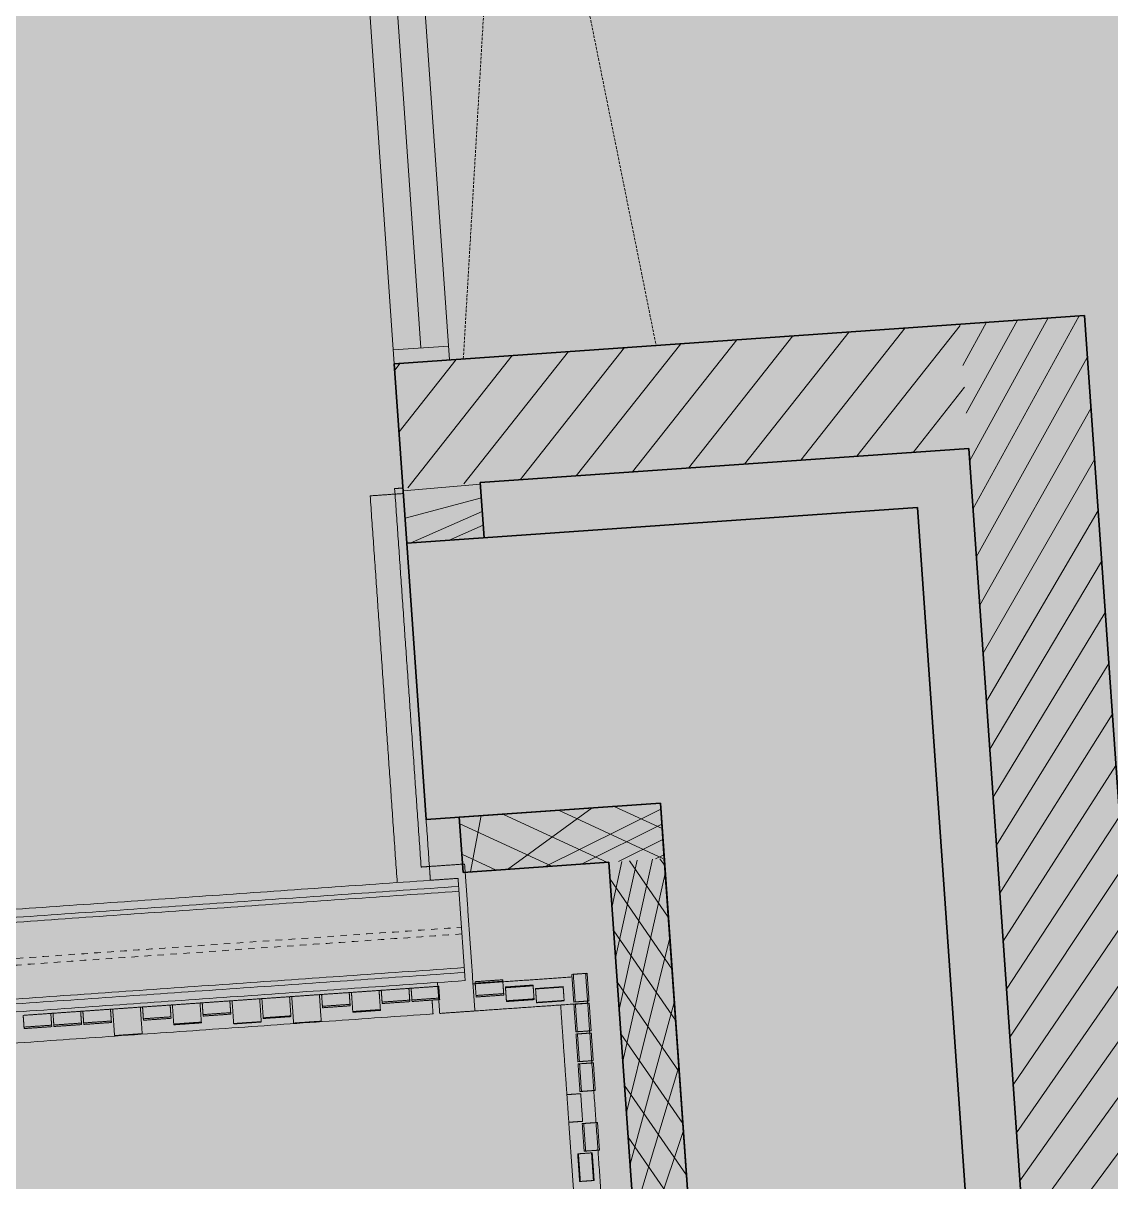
# Model space of a CAD drawing. Header units: millimetres. Extents: x 833941507 to 1669051331, y 817666127 to 1636299673.
# Drawn here: x 834532777 to 834534741, y 817994812 to 817996904 of the extents above; entities that cross this region are included whole.
import ezdxf

# ---------------------------------------------------------------- set-up
doc = ezdxf.new("R2010")
doc.units = ezdxf.units.MM
doc.header["$LTSCALE"] = 3
doc.linetypes.add('B0606', pattern=[0.7813, 0.39065, -0.39065])
doc.linetypes.add('B0701', pattern=[2.34375, 1.5625, -0.78125])
for name, color, linetype, lineweight in [('Hatch (LTC&CB)', 252, 'Continuous', 35), ('UAJ-22INWA', 6, 'Continuous', 35), ('UAJ-22INWA-a', 1, 'Continuous', 13), ('UAJ-22INWA-d', 7, 'Continuous', 5), ('UAJ-22INWA-h', 251, 'Continuous', 9), ('UAJ-23FLOR-h', 251, 'Continuous', 9), ('UAJ-23FLOR-y', 8, 'B0701', 9), ('UAJ-25CEIL-y', 8, 'B0701', 9)]:
    doc.layers.add(name, color=color, linetype=linetype, lineweight=lineweight)

# ---------------------------------------------------------------- blocks, each defined once
blk = doc.blocks.new('*U382')
at = {"layer": 'UAJ-22INWA-d'}
for p, q in [((2691.756495244214, 99.99999797485508), (0, 100.0000004768372)), ((-1.192092895507812e-07, 100.0000004768372), (0, 0)), ((24.99999988079071, 100.0000004768372), (25, 0)), ((2666.756495244214, 99.99999797485508), (2666.756495125005, -2.02514491931538e-06)), ((2691.756495244214, 99.99999797485508), (2691.756495125005, -2.02514491931538e-06)), ((2666.756495125005, 49.99999797485508), (24.99999988079071, 50)), ((2691.756495125005, -2.02514491931538e-06), (0, 0))]:
    blk.add_line(p, q, dxfattribs=at)
blk = doc.blocks.new('*U564')
at = {"layer": 'UAJ-22INWA-h'}
h = blk.add_hatch(dxfattribs=at)
h.set_pattern_fill('ANSI31', color=256, scale=20)
h.set_pattern_definition([(45, (-60.00000169443524, -786.0468961356465), (-44.90128060534576, 44.90128060534577), [])])
h.paths.add_polyline_path([(-6.639700700361573e-08, 56.97648191072732), (3.985192336131149e-07, 156.9766229756714), (139.9999984911706, 156.97662270149), (139.9999985030915, 56.97648199417382)])
at = {"layer": 'UAJ-22INWA'}
for p, q in [((8.261460492775571e-08, 56.97648214914589), (2.495076216817437e-07, 156.9766227372528)), ((139.9999985656764, 156.9766227014782), (139.9999985083069, -168.0235778510674))]:
    blk.add_line(p, q, dxfattribs=at)
blk = doc.blocks.new('*U566')
at = {"layer": 'UAJ-22INWA-h'}
h = blk.add_hatch(dxfattribs=at)
h.set_pattern_fill('ANSI31', color=256, scale=20)
h.set_pattern_definition([(45, (24.99999802401567, 1575.757237142856), (-44.90128060534576, 44.90128060534577), [])])
h.paths.add_polyline_path([(-1.521074466381833e-07, 775.9675780849296), (2.026805816512933e-07, 1799.789660029308), (224.9999982953319, 1799.789659805791), (224.9999984173811, 775.9675782190401)])
at = {"layer": 'UAJ-22INWA'}
for p, q in [((224.9999983497217, 2024.783825423183), (224.9999984024799, 775.9675781893902)), ((-1.144048727606924e-08, 915.9676169561072), (5.36689697199222e-08, 1799.789659790889))]:
    blk.add_line(p, q, dxfattribs=at)
blk = doc.blocks.new('*U604')
at = {"layer": 'UAJ-22INWA-h'}
h = blk.add_hatch(dxfattribs=at)
h.set_pattern_fill('ANSI31', color=256, scale=20)
h.set_pattern_definition([(45, (24.99999402406988, 35129.7337047835), (-44.90128060534576, 44.90128060534577), [])])
h.paths.add_polyline_path([(-2.035735974459385e-06, 16576.98848085057), (-1.913636680228592e-06, 19552.74522490432), (224.9999961790147, 19552.7452246808), (224.9999965337526, 16576.98848098468)])
at = {"layer": 'UAJ-22INWA'}
for p, q in [((224.9999962535205, 19552.74522495194), (224.9999965188514, 16576.98842728181)), ((-1.886724362535278e-06, 16576.98848121086), (-2.049237247202445e-06, 19327.74522657427))]:
    blk.add_line(p, q, dxfattribs=at)
blk = doc.blocks.new('*U317')
at = {"layer": 'UAJ-22INWA-h'}
h = blk.add_hatch(dxfattribs=at)
h.set_pattern_fill('AFWERK', color=256, scale=50)
h.set_pattern_definition([(45, (-100.0000013181063, -3942.922647608849), (-50.00000133031198, 50.00000133031198), []), (135, (-100.0000013181063, -3942.922647608849), (-50.00000133031198, -50.00000133031198), [])])
h.paths.add_polyline_path([(1.374935720832582e-07, -1653.3815701607), (5.709575816581491e-07, -1289.54107640226), (99.99999866360893, -1289.541076700282), (99.99999870698208, -1653.381570101096)])
at = {"layer": 'UAJ-22INWA'}
for p, q in [((2.865051863539053e-07, -1653.38160916882), (4.219459696245427e-07, -1289.541074925452)), ((99.9999987381147, -1289.541074678551), (99.99999868314022, -1553.38157049023))]:
    blk.add_line(p, q, dxfattribs=at)
for points in [[(4.028026978630805e-06, -1289.541076597925), (100.0000025975155, -1289.541076633685)], [(1.374935720832582e-07, -1653.3815701607), (99.99999870698208, -1653.381570196464)]]:
    blk.add_lwpolyline(points, dxfattribs=at)
blk = doc.blocks.new('*U319')
at = {"layer": 'UAJ-22INWA-h'}
h = blk.add_hatch(dxfattribs=at)
h.set_pattern_fill('AFWERK', color=256, scale=50)
h.set_pattern_definition([(45, (-100.000006263656, 37543.36028455864), (-50.00000133031198, 50.00000133031198), []), (135, (-100.000006263656, 37543.36028455864), (-50.00000133031198, -50.00000133031198), [])])
h.paths.add_polyline_path([(-2.306582729261208e-06, 18849.01925203404), (-1.93051576502512e-06, 19694.34103357048), (99.99999616213559, 19694.34103327246), (99.99999626290578, 18849.01925209365)])
at = {"layer": 'UAJ-22INWA'}
for p, q in [((-2.157571114990561e-06, 18849.01921302592), (-2.079527377058727e-06, 19694.34103504729)), ((99.99999623664135, 19694.34103529419), (99.9999962476758, 18852.69705246077))]:
    blk.add_line(p, q, dxfattribs=at)
blk.add_lwpolyline([(-2.306582729261208e-06, 18849.01925203404), (99.99999626290578, 18849.01925199828)], dxfattribs=at)
blk = doc.blocks.new('Finish Walls')
at = {"layer": 'UAJ-22INWA-a'}
for points, degree in [([(834533495.503277, 817995380.3054236), (834533471.6199405, 817995721.9713908), (834533447.7366042, 817996063.6373581)], 2), ([(834533463.392957, 817996054.7073338), (834533433.4659956, 817996052.6152097), (834533403.5390342, 817996050.5230856)], 2), ([(834533403.5390342, 817996050.5230856), (834533427.9471462, 817995701.3752401), (834533452.3552582, 817995352.2273945)], 2), ([(834533495.503277, 817995380.3054236), (834533502.9850173, 817995380.8284547), (834533510.4667575, 817995381.3514857)], 2), ([(834533574.0395052, 817995385.7950706), (834533542.2522901, 817995383.5729005), (834533510.4650751, 817995381.3507304)], 2), ([(834533512.2087814, 817995356.4173588), (834533511.3372517, 817995368.8842266), (834533510.4657221, 817995381.3510945)], 2), ([(834533592.5896691, 817995120.4427269), (834533583.3145871, 817995253.1188987), (834533574.0395052, 817995385.7950706)], 2), ([(834533512.2085118, 817995356.411596), (834531941.0458119, 817995246.575274), (834530369.883112, 817995136.738952)], 2), ([(834533563.1108586, 817995345.3291528), (834531967.0062523, 817995233.7492003), (834530370.901646, 817995122.1692479)], 2), ([(834533562.0923246, 817995359.898857), (834533537.1532857, 817995358.155427), (834533512.214247, 817995356.4119968)], 2), ([(834533574.9937559, 817995175.349271), (834533568.5430403, 817995267.6240641), (834533562.0923246, 817995359.898857)], 2), ([(834533563.721979, 817995336.5873303), (834531967.6173728, 817995225.0073779), (834530371.5127665, 817995113.4274254)], 2), ([(834530381.1548889, 817994975.5008928), (834531977.2594951, 817995087.0808452), (834533573.3641014, 817995198.6607977)], 2), ([(834533573.9752219, 817995189.9189752), (834531977.8706156, 817995078.3390228), (834530381.7660093, 817994966.7590703)], 2), ([(834533589.172533, 817995169.3234304), (834533678.5025723, 817995175.5682852), (834533767.8326117, 817995181.81314)], 2), ([(834533767.5043235, 817995186.486342), (834533768.8874577, 817995186.5830336), (834533769.9163058, 817995186.654958), (834533770.1948694, 817995186.6744317)], 3), ([(834533770.991197, 817995136.608073), (834533769.2477602, 817995161.5472075), (834533767.5043235, 817995186.486342)], 2), ([(834533795.1340039, 817995188.4178685), (834533782.6644367, 817995187.5461501), (834533770.1948694, 817995186.6744317)], 2), ([(834533773.6817429, 817995136.7961627), (834533771.9383062, 817995161.7352972), (834533770.1948694, 817995186.6744317)], 2), ([(834533792.7701583, 817995183.5564659), (834533792.6068082, 817995185.8931222), (834533792.443458, 817995188.2297786)], 2), ([(834533792.7701583, 817995183.5564659), (834533794.4787264, 817995159.116114), (834533796.1872944, 817995134.6757623)], 2), ([(834533798.6208774, 817995138.5395995), (834533796.8774407, 817995163.478734), (834533795.1340039, 817995188.4178685)], 2), ([(834530382.7845434, 817994952.1893661), (834531978.8891497, 817995063.7693186), (834533574.9937559, 817995175.349271)], 2), ([(834533419.5864286, 817995157.4680612), (834533394.6472942, 817995155.7246244), (834533369.7081597, 817995153.9811876)], 2), ([(834533423.5759003, 817995157.7469559), (834533421.5811645, 817995157.6075085), (834533419.5864286, 817995157.4680612)], 2), ([(834533419.5864286, 817995157.4680612), (834533420.7946864, 817995140.1844386), (834533422.0029441, 817995122.9008161)], 2), ([(834533473.454959, 817995161.2338846), (834533448.5158247, 817995159.4904478), (834533423.5766902, 817995157.7470111)], 2), ([(834533425.0623149, 817995136.4957701), (834533424.3195025, 817995147.1213906), (834533423.5766902, 817995157.7470111)], 2), ([(834533477.4456245, 817995161.5128627), (834533475.4502918, 817995161.3733736), (834533473.454959, 817995161.2338846)], 2), ([(834533473.454959, 817995161.2338846), (834533474.1977714, 817995150.6082641), (834533474.9405838, 817995139.9826436)], 2), ([(834533527.3234895, 817995164.9997079), (834533502.3843551, 817995163.2562712), (834533477.4452206, 817995161.5128344)], 2), ([(834533478.9308454, 817995140.2615936), (834533478.188033, 817995150.887214), (834533477.4452206, 817995161.5128344)], 2), ([(834533525.1099433, 817995171.86201), (834533527.0625911, 817995143.9301982), (834533529.0152389, 817995115.9983866)], 2), ([(834533527.3234895, 817995164.9997079), (834533528.066302, 817995154.3740875), (834533528.8091142, 817995143.7484671)], 2), ([(834533642.7832361, 817995176.7773652), (834533617.8441018, 817995175.0339284), (834533592.9049673, 817995173.2904917)], 2), ([(834533592.9049673, 817995173.2904917), (834533593.7766856, 817995160.8209244), (834533594.648404, 817995148.3513572)], 2), ([(834533642.971326, 817995174.0868192), (834533618.0321915, 817995172.3433825), (834533593.093057, 817995170.5999457)], 2), ([(834533644.526673, 817995151.8382307), (834533643.6549546, 817995164.3077979), (834533642.7832361, 817995176.7773652)], 2), ([(834533697.5826575, 817995167.2271844), (834533672.643523, 817995165.4837476), (834533647.7043885, 817995163.7403108)], 2), ([(834533647.7043885, 817995163.7403108), (834533648.5761069, 817995151.2707436), (834533649.4478253, 817995138.8011764)], 2), ([(834533697.6767061, 817995165.881858), (834533672.7375716, 817995164.1384213), (834533647.7984371, 817995162.3949845)], 2), ([(834533699.3260943, 817995142.2880499), (834533698.4543759, 817995154.7576171), (834533697.5826575, 817995167.2271844)], 2), ([(834533751.9166366, 817995164.334959), (834533726.9775021, 817995162.5915222), (834533702.0383676, 817995160.8480855)], 2), ([(834533702.0383676, 817995160.8480855), (834533702.910086, 817995148.3785182), (834533703.7818044, 817995135.908951)], 2), ([(834533751.9636614, 817995163.6622891), (834533727.024527, 817995161.9188524), (834533702.0853925, 817995160.1754156)], 2), ([(834533753.6600734, 817995139.3958246), (834533752.788355, 817995151.8653917), (834533751.9166366, 817995164.334959)], 2), ([(834533150.2437763, 817995138.6389441), (834533125.3046418, 817995136.8955075), (834533100.3655074, 817995135.1520706)], 2), ([(834533154.2343607, 817995138.9179167), (834533152.2390685, 817995138.7784303), (834533150.2437763, 817995138.6389441)], 2), ([(834533150.2437763, 817995138.6389441), (834533150.9865887, 817995128.0133237), (834533151.729401, 817995117.3877033)], 2), ([(834533204.1123068, 817995142.4047675), (834533179.1731724, 817995140.6613308), (834533154.2340379, 817995138.917894)], 2), ([(834533157.1160021, 817995097.6926001), (834533155.67502, 817995118.3052471), (834533154.2340379, 817995138.917894)], 2), ([(834533208.1011401, 817995142.6836176), (834533206.1067234, 817995142.5441926), (834533204.1123068, 817995142.4047675)], 2), ([(834533204.1123068, 817995142.4047675), (834533205.5532889, 817995121.7921206), (834533206.994271, 817995101.1794736)], 2), ([(834533257.9808372, 817995146.170591), (834533233.0417027, 817995144.4271542), (834533208.1025683, 817995142.6837175)], 2), ([(834533210.5190839, 817995108.1164724), (834533209.3108261, 817995125.4000949), (834533208.1025683, 817995142.6837175)], 2), ([(834533261.9710767, 817995146.4495393), (834533259.975957, 817995146.3100652), (834533257.9808372, 817995146.170591)], 2), ([(834533257.9808372, 817995146.170591), (834533259.189095, 817995128.8869684), (834533260.3973528, 817995111.6033459)], 2), ([(834533311.8493677, 817995149.9364144), (834533286.9102333, 817995148.1929775), (834533261.9710988, 817995146.4495409)], 2), ([(834533265.3185126, 817995098.5661849), (834533263.6448057, 817995122.5078628), (834533261.9710988, 817995146.4495409)], 2), ([(834533315.842129, 817995150.215539), (834533313.8457484, 817995150.0759767), (834533311.8493677, 817995149.9364144)], 2), ([(834533311.8493677, 817995149.9364144), (834533313.5230746, 817995125.9947363), (834533315.1967815, 817995102.0530584)], 2), ([(834533365.7178981, 817995153.7022377), (834533340.7787637, 817995151.958801), (834533315.8396292, 817995150.2153642)], 2), ([(834533317.325254, 817995128.9641234), (834533316.5824416, 817995139.5897437), (834533315.8396292, 817995150.2153642)], 2), ([(834533369.7089084, 817995153.98124), (834533367.7134033, 817995153.8417388), (834533365.7178981, 817995153.7022377)], 2), ([(834533365.7178981, 817995153.7022377), (834533366.4607105, 817995143.0766174), (834533367.2035229, 817995132.4509969)], 2), ([(834533372.1246752, 817995119.4139426), (834533370.9164175, 817995136.6975651), (834533369.7081597, 817995153.9811876)], 2), ([(834533474.9405838, 817995139.9826436), (834533450.0014493, 817995138.2392069), (834533425.0623149, 817995136.4957701)], 2), ([(834533425.2504047, 817995133.8052242), (834533425.153713, 817995135.1883584), (834533425.0817887, 817995136.2172065), (834533425.0623149, 817995136.4957701)], 3), ([(834533475.1286736, 817995137.2920977), (834533450.1895391, 817995135.5486609), (834533425.2504047, 817995133.8052242)], 2), ([(834533474.9405838, 817995139.9826436), (834533474.9600575, 817995139.70408), (834533475.031982, 817995138.6752319), (834533475.1286736, 817995137.2920977)], 3), ([(834533528.8091142, 817995143.7484671), (834533503.8699797, 817995142.0050303), (834533478.9308454, 817995140.2615936)], 2), ([(834533479.1189351, 817995137.5710475), (834533479.0222434, 817995138.9541818), (834533478.950319, 817995139.9830298), (834533478.9308454, 817995140.2615936)], 3), ([(834533528.9972041, 817995141.057921), (834533504.0580696, 817995139.3144844), (834533479.1189351, 817995137.5710475)], 2), ([(834533515.3010328, 817995140.1004536), (834533516.1727436, 817995127.6309953), (834533517.0444543, 817995115.1615369)], 2), ([(834533528.8091142, 817995143.7484671), (834533528.828588, 817995143.4699033), (834533528.9005123, 817995142.4410553), (834533528.9972041, 817995141.057921)], 3), ([(834533644.526673, 817995151.8382307), (834533619.5875385, 817995150.0947939), (834533594.648404, 817995148.3513572)], 2), ([(834533594.8364938, 817995145.6608112), (834533594.7398021, 817995147.0439454), (834533594.6678778, 817995148.0727935), (834533594.648404, 817995148.3513572)], 3), ([(834533644.7147628, 817995149.1476847), (834533619.7756283, 817995147.404248), (834533594.8364938, 817995145.6608112)], 2), ([(834533644.526673, 817995151.8382307), (834533644.5461468, 817995151.559667), (834533644.6180711, 817995150.5308189), (834533644.7147628, 817995149.1476847)], 3), ([(834533699.3260943, 817995142.2880499), (834533674.3869598, 817995140.5446131), (834533649.4478253, 817995138.8011764)], 2), ([(834533649.5418739, 817995137.45585), (834533649.4935257, 817995138.1474499), (834533649.4575621, 817995138.6618948), (834533649.4478253, 817995138.8011764)], 3), ([(834533699.4201429, 817995140.9427235), (834533674.4810084, 817995139.1992868), (834533649.5418739, 817995137.45585)], 2), ([(834533699.3260943, 817995142.2880499), (834533699.335831, 817995142.1487683), (834533699.3717947, 817995141.6343234), (834533699.4201429, 817995140.9427235)], 3), ([(834533753.6600734, 817995139.3958246), (834533728.7209389, 817995137.6523877), (834533703.7818044, 817995135.908951)], 2), ([(834533753.7070981, 817995138.7231547), (834533728.7679636, 817995136.979718), (834533703.8288292, 817995135.2362812)], 2), ([(834533753.6600734, 817995139.3958246), (834533753.6649418, 817995139.3261838), (834533753.6829238, 817995139.0689586), (834533753.7070981, 817995138.7231547)], 3), ([(834533773.6817429, 817995136.7961627), (834533773.4031793, 817995136.776689), (834533772.3743312, 817995136.7047647), (834533770.991197, 817995136.608073)], 3), ([(834533773.6817429, 817995136.7961627), (834533786.1513102, 817995137.6678811), (834533798.6208774, 817995138.5395995)], 2), ([(834532827.0325936, 817995116.0440038), (834532802.0934591, 817995114.300567), (834532777.1543247, 817995112.5571302)], 2), ([(834532831.0199398, 817995116.3227499), (834532829.0262667, 817995116.1833768), (834532827.0325936, 817995116.0440038)], 2), ([(834532827.0325936, 817995116.0440038), (834532827.7754059, 817995105.4183834), (834532828.5182183, 817995094.7927629)], 2), ([(834532880.901124, 817995119.8098272), (834532855.9619895, 817995118.0663904), (834532831.022855, 817995116.3229537)], 2), ([(834532832.5084798, 817995095.0717127), (834532831.7656674, 817995105.6973332), (834532831.022855, 817995116.3229537)], 2), ([(834532884.8910658, 817995120.0887548), (834532882.8960949, 817995119.949291), (834532880.901124, 817995119.8098272)], 2), ([(834532880.901124, 817995119.8098272), (834532881.6439364, 817995109.1842067), (834532882.3867487, 817995098.5585862)], 2), ([(834532934.7696545, 817995123.5756506), (834532909.83052, 817995121.8322139), (834532884.8913856, 817995120.0887771)], 2), ([(834532886.3770102, 817995098.8375362), (834532885.6341978, 817995109.4631566), (834532884.8913856, 817995120.0887771)], 2), ([(834532938.7581978, 817995123.8544804), (834532936.7639261, 817995123.7150655), (834532934.7696545, 817995123.5756506)], 2), ([(834532934.7696545, 817995123.5756506), (834532935.5124668, 817995112.9500301), (834532936.2552792, 817995102.3244097)], 2), ([(834532988.6381849, 817995127.3414739), (834532963.6990504, 817995125.5980372), (834532938.759916, 817995123.8546004)], 2), ([(834532942.1073298, 817995075.9712445), (834532940.4336228, 817995099.9129225), (834532938.759916, 817995123.8546004)], 2), ([(834532992.6260666, 817995127.6202575), (834532990.6321257, 817995127.4808657), (834532988.6381849, 817995127.3414739)], 2), ([(834532988.6381849, 817995127.3414739), (834532990.3118918, 817995103.399796), (834532991.9855987, 817995079.458118)], 2), ([(834532994.1140711, 817995106.369183), (834532993.3712589, 817995116.9948034), (834532992.6284465, 817995127.6204239)], 2), ([(834533042.5067154, 817995131.1072974), (834533017.56919, 817995129.3639731), (834532992.6316645, 817995127.6206489)], 2), ([(834533046.4917302, 817995131.3858805), (834533044.4992229, 817995131.246589), (834533042.5067154, 817995131.1072974)], 2), ([(834533042.5067154, 817995131.1072974), (834533043.2495278, 817995120.4816769), (834533043.9923401, 817995109.8560565)], 2), ([(834533096.3752458, 817995134.8731208), (834533071.4361113, 817995133.129684), (834533046.496977, 817995131.3862473)], 2), ([(834533048.9134924, 817995096.8190022), (834533047.7052346, 817995114.1026247), (834533046.496977, 817995131.3862473)], 2), ([(834533100.3644241, 817995135.151995), (834533098.369835, 817995135.0125579), (834533096.3752458, 817995134.8731208)], 2), ([(834533096.3752458, 817995134.8731208), (834533097.5835036, 817995117.5894982), (834533098.7917614, 817995100.3058757)], 2), ([(834533101.851132, 817995113.9008298), (834533101.1083198, 817995124.5264502), (834533100.3655074, 817995135.1520706)], 2), ([(834533151.729401, 817995117.3877033), (834533126.7902665, 817995115.6442665), (834533101.851132, 817995113.9008298)], 2), ([(834533151.729401, 817995117.3877033), (834533151.7488748, 817995117.1091396), (834533151.8207991, 817995116.0802915), (834533151.9174908, 817995114.6971573)], 3), ([(834533367.2035229, 817995132.4509969), (834533342.2643884, 817995130.7075601), (834533317.325254, 817995128.9641234)], 2), ([(834533317.5133437, 817995126.2735773), (834533317.4166521, 817995127.6567116), (834533317.3447276, 817995128.6855596), (834533317.325254, 817995128.9641234)], 3), ([(834533367.3916126, 817995129.7604508), (834533342.4524782, 817995128.0170141), (834533317.5133437, 817995126.2735773)], 2), ([(834533367.2035229, 817995132.4509969), (834533367.2229966, 817995132.1724331), (834533367.294921, 817995131.1435851), (834533367.3916126, 817995129.7604508)], 3), ([(834533422.0029441, 817995122.9008161), (834533397.0638096, 817995121.1573793), (834533372.1246752, 817995119.4139426)], 2), ([(834533372.2187239, 817995118.0686162), (834533372.1703757, 817995118.760216), (834533372.134412, 817995119.2746611), (834533372.1246752, 817995119.4139426)], 3), ([(834533422.0969927, 817995121.5554898), (834533397.1578584, 817995119.812053), (834533372.2187239, 817995118.0686162)], 2), ([(834533422.0029441, 817995122.9008161), (834533422.012681, 817995122.7615346), (834533422.0486447, 817995122.2470895), (834533422.0969927, 817995121.5554898)], 3), ([(834533529.0152389, 817995115.9983866), (834533560.802454, 817995118.2205567), (834533592.5896691, 817995120.4427269)], 2), ([(834533703.8288292, 817995135.2362812), (834533703.8046548, 817995135.5820851), (834533703.7866728, 817995135.8393103), (834533703.7818044, 817995135.908951)], 3), ([(834533771.2701468, 817995132.6178114), (834533772.6532811, 817995132.7145032), (834533773.6821291, 817995132.7864275), (834533773.9606929, 817995132.8059013)], 3), ([(834533774.7570204, 817995082.7395425), (834533773.0135837, 817995107.678677), (834533771.2701468, 817995132.6178114)], 2), ([(834533798.8998272, 817995134.549338), (834533786.4302601, 817995133.6776197), (834533773.9606929, 817995132.8059013)], 2), ([(834533777.4475664, 817995082.9276323), (834533775.7041296, 817995107.8667668), (834533773.9606929, 817995132.8059013)], 2), ([(834533796.1872944, 817995134.6757623), (834533816.9115249, 817994838.2243022), (834533837.6357554, 817994541.772842)], 2), ([(834533802.3867009, 817995084.671069), (834533800.643264, 817995109.6102035), (834533798.8998272, 817995134.549338)], 2), ([(834532778.6399493, 817995091.3058894), (834532777.8971369, 817995101.9315099), (834532777.1543247, 817995112.5571302)], 2), ([(834532828.5182183, 817995094.7927629), (834532803.5790838, 817995093.0493262), (834532778.6399493, 817995091.3058894)], 2), ([(834532828.5182183, 817995094.7927629), (834532828.537692, 817995094.5141993), (834532828.6096164, 817995093.4853511), (834532828.706308, 817995092.102217)], 3), ([(834532882.3867487, 817995098.5585862), (834532857.4476142, 817995096.8151495), (834532832.5084798, 817995095.0717127)], 2), ([(834532832.6965696, 817995092.3811668), (834532832.5998778, 817995093.7643011), (834532832.5279535, 817995094.7931491), (834532832.5084798, 817995095.0717127)], 3), ([(834532882.5748385, 817995095.8680403), (834532857.635704, 817995094.1246035), (834532832.6965696, 817995092.3811668)], 2), ([(834532882.3867487, 817995098.5585862), (834532882.4062225, 817995098.2800226), (834532882.4781468, 817995097.2511746), (834532882.5748385, 817995095.8680403)], 3), ([(834532936.2552792, 817995102.3244097), (834532911.3161447, 817995100.5809729), (834532886.3770102, 817995098.8375362)], 2), ([(834532886.5651001, 817995096.1469902), (834532886.4684083, 817995097.5301244), (834532886.396484, 817995098.5589725), (834532886.3770102, 817995098.8375362)], 3), ([(834532936.443369, 817995099.6338637), (834532911.5042346, 817995097.890427), (834532886.5651001, 817995096.1469902)], 2), ([(834532936.2552792, 817995102.3244097), (834532936.274753, 817995102.045846), (834532936.3466773, 817995101.0169979), (834532936.443369, 817995099.6338637)], 3), ([(834533043.9923401, 817995109.8560565), (834533019.0532056, 817995108.1126198), (834532994.1140711, 817995106.369183)], 2), ([(834532994.302161, 817995103.678637), (834532994.2054693, 817995105.0617712), (834532994.1335449, 817995106.0906193), (834532994.1140711, 817995106.369183)], 3), ([(834533044.1804299, 817995107.1655105), (834533019.2412955, 817995105.4220737), (834532994.302161, 817995103.678637)], 2), ([(834533043.9923401, 817995109.8560565), (834533044.0118139, 817995109.5774928), (834533044.0837382, 817995108.5486448), (834533044.1804299, 817995107.1655105)], 3), ([(834533098.7917614, 817995100.3058757), (834533073.8526269, 817995098.562439), (834533048.9134924, 817995096.8190022)], 2), ([(834533049.0075411, 817995095.4736758), (834533048.959193, 817995096.1652757), (834533048.9232293, 817995096.6797206), (834533048.9134924, 817995096.8190022)], 3), ([(834533098.88581, 817995098.9605494), (834533073.9466755, 817995097.2171125), (834533049.0075411, 817995095.4736758)], 2), ([(834533098.7917614, 817995100.3058757), (834533098.8014983, 817995100.1665941), (834533098.8374618, 817995099.6521492), (834533098.88581, 817995098.9605494)], 3), ([(834533102.0392219, 817995111.2102838), (834533101.9425302, 817995112.593418), (834533101.8706058, 817995113.622266), (834533101.851132, 817995113.9008298)], 3), ([(834533151.9174908, 817995114.6971573), (834533126.9783564, 817995112.9537206), (834533102.0392219, 817995111.2102838)], 2), ([(834533206.994271, 817995101.1794736), (834533182.0551366, 817995099.436037), (834533157.1160021, 817995097.6926001)], 2), ([(834533157.1630268, 817995097.0199304), (834533157.1388525, 817995097.3657343), (834533157.1208705, 817995097.6229595), (834533157.1160021, 817995097.6926001)], 3), ([(834533207.0412958, 817995100.5068039), (834533182.1021613, 817995098.763367), (834533157.1630268, 817995097.0199304)], 2), ([(834533206.994271, 817995101.1794736), (834533206.9991394, 817995101.109833), (834533207.0171214, 817995100.8526078), (834533207.0412958, 817995100.5068039)], 3), ([(834533260.3973528, 817995111.6033459), (834533235.4582183, 817995109.859909), (834533210.5190839, 817995108.1164724)], 2), ([(834533210.6131325, 817995106.771146), (834533210.5647843, 817995107.4627458), (834533210.5288206, 817995107.9771909), (834533210.5190839, 817995108.1164724)], 3), ([(834533260.4914014, 817995110.2580196), (834533235.552267, 817995108.5145828), (834533210.6131325, 817995106.771146)], 2), ([(834533260.3973528, 817995111.6033459), (834533260.4070896, 817995111.4640644), (834533260.4430532, 817995110.9496193), (834533260.4914014, 817995110.2580196)], 3), ([(834533315.1967815, 817995102.0530584), (834533290.257647, 817995100.3096216), (834533265.3185126, 817995098.5661849)], 2), ([(834532778.8280392, 817995088.6153433), (834532778.7313474, 817995089.9984776), (834532778.6594231, 817995091.0273256), (834532778.6399493, 817995091.3058894)], 3), ([(834532828.706308, 817995092.102217), (834532803.7671735, 817995090.3587801), (834532778.8280392, 817995088.6153433)], 2), ([(834532991.9855987, 817995079.458118), (834532967.0464642, 817995077.7146813), (834532942.1073298, 817995075.9712445)], 2), ([(834533777.4475664, 817995082.9276323), (834533777.1690027, 817995082.9081585), (834533776.1401546, 817995082.8362342), (834533774.7570204, 817995082.7395425)], 3), ([(834533775.0359702, 817995078.749281), (834533776.4191045, 817995078.8459727), (834533777.4479525, 817995078.9178971), (834533777.7265162, 817995078.9373708)], 3), ([(834533778.5228437, 817995028.8710121), (834533776.779407, 817995053.8101466), (834533775.0359702, 817995078.749281)], 2), ([(834533777.4475664, 817995082.9276323), (834533789.9171336, 817995083.7993507), (834533802.3867009, 817995084.671069)], 2), ([(834533802.6656507, 817995080.6808076), (834533790.1960834, 817995079.8090892), (834533777.7265162, 817995078.9373708)], 2), ([(834533781.2133898, 817995029.0591018), (834533779.469953, 817995053.9982363), (834533777.7265162, 817995078.9373708)], 2), ([(834533806.1525242, 817995030.8025386), (834533804.4090874, 817995055.7416731), (834533802.6656507, 817995080.6808076)], 2), ([(834533781.2133898, 817995029.0591018), (834533780.934826, 817995029.0396281), (834533779.905978, 817995028.9677037), (834533778.5228437, 817995028.8710121)], 3), ([(834533778.8017937, 817995024.8807505), (834533780.1849278, 817995024.9774423), (834533781.213776, 817995025.0493666), (834533781.4923396, 817995025.0688404)], 3), ([(834533782.2886672, 817994975.0024816), (834533780.5452304, 817994999.941616), (834533778.8017937, 817995024.8807505)], 2), ([(834533781.2133898, 817995029.0591018), (834533793.6829569, 817995029.9308202), (834533806.1525242, 817995030.8025386)], 2), ([(834533806.4314741, 817995026.8122771), (834533793.9619069, 817995025.9405587), (834533781.4923396, 817995025.0688404)], 2), ([(834533784.9792131, 817994975.1905714), (834533783.2357764, 817995000.1297059), (834533781.4923396, 817995025.0688404)], 2), ([(834533809.9183476, 817994976.9340081), (834533808.1749109, 817995001.8731426), (834533806.4314741, 817995026.8122771)], 2), ([(834533783.5651824, 817994971.0819576), (834533771.0956151, 817994970.2102392), (834533758.626048, 817994969.3385208)], 2), ([(834533762.1129215, 817994919.4602518), (834533760.3694847, 817994944.3993863), (834533758.626048, 817994969.3385208)], 2), ([(834533784.9792131, 817994975.1905714), (834533784.7006495, 817994975.1710976), (834533783.6718014, 817994975.0991733), (834533782.2886672, 817994975.0024816)], 3), ([(834533787.052056, 817994921.2036886), (834533785.3086191, 817994946.1428231), (834533783.5651824, 817994971.0819576)], 2), ([(834533784.9792131, 817994975.1905714), (834533797.4487804, 817994976.0622898), (834533809.9183476, 817994976.9340081)], 2), ([(834533762.1129215, 817994919.4602518), (834533774.5824887, 817994920.3319702), (834533787.052056, 817994921.2036886)], 2), ([(834533786.3334404, 817994917.1436896), (834533787.7165747, 817994917.2403814), (834533788.7454227, 817994917.3123057), (834533789.0239865, 817994917.3317794)], 3), ([(834533789.8203139, 817994867.2654207), (834533788.0768772, 817994892.2045552), (834533786.3334404, 817994917.1436896)], 2), ([(834533813.9631209, 817994919.0752162), (834533801.4935536, 817994918.2034978), (834533789.0239865, 817994917.3317794)], 2), ([(834533792.51086, 817994867.4535105), (834533790.7674232, 817994892.392645), (834533789.0239865, 817994917.3317794)], 2), ([(834533817.4499944, 817994869.1969472), (834533815.7065576, 817994894.1360817), (834533813.9631209, 817994919.0752162)], 2), ([(834533804.41294, 817994864.2757949), (834533791.9433728, 817994863.4040766), (834533779.4738057, 817994862.5323582)], 2), ([(834533792.51086, 817994867.4535105), (834533792.2322962, 817994867.4340367), (834533791.2034482, 817994867.3621124), (834533789.8203139, 817994867.2654207)], 3), ([(834533792.51086, 817994867.4535105), (834533804.9804271, 817994868.3252288), (834533817.4499944, 817994869.1969472)], 2), ([(834533806.5544872, 817994814.3034773), (834533804.8110505, 817994839.2426118), (834533803.0676137, 817994864.1817462)], 2), ([(834533807.8998137, 817994814.3975259), (834533806.1563768, 817994839.3366604), (834533804.41294, 817994864.2757949)], 2), ([(834533778.1284792, 817994862.4383096), (834533778.8200791, 817994862.4866576), (834533779.334524, 817994862.5226213), (834533779.4738057, 817994862.5323582)], 3), ([(834533781.6153527, 817994812.5600406), (834533779.871916, 817994837.4991751), (834533778.1284792, 817994862.4383096)], 2), ([(834533782.9606792, 817994812.6540892), (834533781.2172424, 817994837.5932237), (834533779.4738057, 817994862.5323582)], 2), ([(834533782.9606792, 817994812.6540892), (834533782.8213975, 817994812.6443523), (834533782.3069526, 817994812.6083887), (834533781.6153527, 817994812.5600406)], 3), ([(834533782.9606792, 817994812.6540892), (834533795.4302464, 817994813.5258076), (834533807.8998137, 817994814.3975259)], 2)]:
    blk.add_open_spline(points, degree=degree, dxfattribs=at)
at = {"layer": 'UAJ-22INWA-h'}
for points in [[(834533462.7000848, 817996064.6834201), (834533455.2183446, 817996064.1603891), (834533447.7366042, 817996063.6373581)], [(834533510.4667575, 817995381.3514857), (834533486.5834212, 817995723.017453), (834533462.7000848, 817996064.6834201)], [(834533517.0444543, 817995115.1615369), (834532017.5688179, 817995010.3366905), (834530518.0931813, 817994905.511844)], [(834533592.5896691, 817995120.4427269), (834533694.3884817, 817995127.5592445), (834533796.1872944, 817995134.6757623)], [(834533747.3065908, 817995131.2586262), (834533752.9663193, 817995050.2985735), (834533758.626048, 817994969.3385208)], [(834533762.1131881, 817994919.4564373), (834533771.6670883, 817994782.7918876), (834533781.2209883, 817994646.127338)]]:
    blk.add_open_spline(points, degree=2, dxfattribs=at)
at = {"layer": 'UAJ-23FLOR-y', "linetype": 'B0606', "ltscale": 10}
for points in [[(834527340.6455269, 817994836.1505045), (834530454.4584793, 817995053.8299097), (834533568.2714316, 817995271.509315)], [(834533569.1082811, 817995259.5385305), (834530455.295329, 817995041.8591251), (834527341.4823767, 817994824.17972)]]:
    blk.add_open_spline(points, degree=2, dxfattribs=at)
at = {"layer": 'UAJ-22INWA'}
for name, p, xscale, rotation in [('*U317', (834532277.9734298, 817995380.3976043), -0.9999999999999978, 93.9989086459223), ('*U319', (834535307.7368693, 817975749.5509404), -1, 3.998908409596318)]:
    blk.add_blockref(name, p, dxfattribs=dict(at, xscale=xscale, rotation=rotation))
blk = doc.blocks.new('LRR-B01-WALL FINISH')
blk.add_blockref('Finish Walls', (0, 0))
blk = doc.blocks.new('GBP-LTC-LB01')
at = {"layer": 'UAJ-23FLOR-h'}
h = blk.add_hatch(dxfattribs=at)
h.set_pattern_fill('EARTH,_O', color=256, scale=180, angle=45.00000010501341)
h.set_pattern_definition([(48.99890852053534, (834576001.761157, 818046085.3420337), (-112.7268618952272, 1612.510668059984), [1143, -1143]), (48.99890852053534, (834575678.2791204, 818046366.5514973), (-112.7268618952272, 1612.510668059984), [1143, -1143]), (48.99890852053534, (834575354.7970834, 818046647.760961), (-112.7268618952272, 1612.510668059984), [1143, -1143]), (138.9989085205353, (834575340.7062259, 818046849.3247945), (-1612.510668059984, -112.7268618952272), [1143, -1143]), (138.9989085205353, (834575621.9156895, 818047172.8068315), (-1612.510668059984, -112.7268618952272), [1143, -1143]), (138.9989085205353, (834575903.1251531, 818047496.2888683), (-1612.510668059984, -112.7268618952272), [1143, -1143])])
h.paths.add_polyline_path([(834572173.0526648, 818200349.1682475), (834310583.7401848, 818182062.0839702), (834331502.2393942, 817882831.6918911), (834364939.6873164, 817885169.2259957), (834473095.7001734, 818011283.5998719), (834480533.7001572, 818020120.3998857), (834485095.050147, 818025709.5498941), (834491375.7001324, 818033618.9999057), (834497063.4001188, 818041012.999916), (834493145.8001142, 818043678.6999089), (834512788.5000582, 818074029.2499447), (834518712.4500408, 818083675.2499557), (834526231.3000174, 818096325.0999695), (834534646.0499907, 818111073.0499848), (834545955.9999523, 818131981.3000056), (834557204.5999117, 818154198.8000262), (834564039.9998856, 818168496.8000388), (834570941.1648417, 818183576.4266495), (834578367.7999997, 818200696.3)])
h.paths.add_polyline_path([(834382131.3063979, 817956469.9755309), (834418268.7298656, 817958996.0684958), (834422062.4129677, 817963855.9029621), (834428403.0430198, 817964299.3786768), (834467239.2037573, 818010695.5815835), (834466445.2064853, 818021738.794587), (834476097.7213831, 818035709.0329579), (834485267.1005058, 818048983.1978921), (834487014.8928652, 818051460.4309663), (834497268.3342452, 818067303.4232484), (834492893.3757939, 818129890.0851053), (834448056.5937514, 818126755.6608665), (834416896.5816393, 818105052.1136897), (834382061.3702741, 818080788.9948437), (834386167.4497714, 818022059.1642565), (834377588.3843737, 818021459.4669156)], flags=16)
edge = h.paths.add_edge_path(flags=16)
edge.add_line((834540292.2872467, 818142076.0699883), (834533466.3205868, 818141614.1342163))
edge.add_line((834533466.3205867, 818141614.1342163), (834523258.01233, 818143862.7104174))
edge.add_line((834523258.01233, 818143862.7104174), (834525896.867722, 818155838.9349334))
edge.add_arc((834558382.4304729, 818267025.4493066), 115835.0239163238, 237.2183980957774, 253.7131265722631, ccw=False)
edge.add_line((834495664.9154892, 818169638.2526121), (834498267.5884769, 818132356.9750829))
edge.add_line((834498267.5884771, 818132356.9750829), (834496346.4194225, 818130135.0090942))
edge.add_line((834496346.4194226, 818130135.0090942), (834492879.879452, 818129892.6713651))
edge.add_line((834492879.8794518, 818129892.6713651), (834494229.5832878, 818110587.6218635))
edge.add_line((834494229.5832882, 818110587.6218635), (834496326.133695, 818110708.3844534))
edge.add_line((834496326.1336946, 818110708.3844534), (834498420.2073777, 818080753.5549031))
edge.add_line((834498420.2073779, 818080753.5549031), (834498046.1188868, 818080727.4032354))
edge.add_line((834498046.118887, 818080727.4032354), (834498254.5151165, 818077746.3837949))
edge.add_line((834498254.5151162, 818077746.3837949), (834503061.0860548, 818078082.4001414))
edge.add_line((834503061.0860548, 818078082.4001414), (834504979.5219883, 818081212.101532))
edge.add_line((834504979.5219884, 818081212.101532), (834509429.0185915, 818088470.9260026))
edge.add_line((834509429.0185914, 818088470.9260026), (834515217.1570119, 818097913.5886871))
edge.add_line((834515217.157012, 818097913.5886871), (834526067.4346461, 818116415.5426326))
edge.add_line((834526067.4346461, 818116415.5426326), (834532489.1994565, 818127888.6839589))
edge.add_line((834532489.1994562, 818127888.6839589), (834534830.89787, 818132146.3035389))
edge.add_line((834534830.8978701, 818132146.3035389), (834540292.2872465, 818142076.0699883))
h = blk.add_hatch(dxfattribs=at)
h.set_pattern_fill('EARTH,_O', color=256, scale=180, angle=45.00000010501341)
h.set_pattern_definition([(45.00000010501341, (-1082349.699177861, 54794.90315568447), (-2.96267069188616e-06, 1616.446101792448), [1143, -1143]), (45.00000010501341, (-1082652.782822503, 55097.98679921505), (-2.96267069188616e-06, 1616.446101792448), [1143, -1143]), (45.00000010501341, (-1082955.866467144, 55401.07044274564), (-2.96267069188616e-06, 1616.446101792448), [1143, -1143]), (135.0000001050134, (-1082955.866467515, 55603.12620546969), (-1616.446101792448, -2.96267069188616e-06), [1143, -1143]), (135.0000001050134, (-1082652.782823984, 55906.20985011128), (-1616.446101792448, -2.96267069188616e-06), [1143, -1143]), (135.0000001050134, (-1082349.699180454, 56209.29349475286), (-1616.446101792448, -2.96267069188616e-06), [1143, -1143])])
h.paths.add_polyline_path([(834669469.2548146, 818015499.1701102), (834651080.8176275, 818014213.7929552), (834651091.333055, 818014066.030459), (834669479.7621983, 818015351.5226754)], flags=16)
edge = h.paths.add_edge_path()
edge.add_arc((834611763.613195, 818123015.0723449), 22001.28373588376, 94.00071865262937, 118.6886834190998)
edge.add_line((834601201.8916234, 818142315.5004095), (834593918.3367147, 818141228.3801512))
edge.add_arc((834611768.400262, 818123014.0298539), 25502.69251264854, 93.99715914630349, 134.4212748451599, ccw=False)
edge.add_line((834609990.6837641, 818148454.6872638), (834618164.3568528, 818149025.8389109))
edge.add_line((834618164.3568528, 818149025.8389109), (834618408.292444, 818145534.9100552))
edge.add_line((834618408.292444, 818145534.9100552), (834616365.4114578, 818145392.1596863))
edge.add_line((834616365.4114578, 818145392.1596863), (834616609.385029, 818141900.6873076))
edge.add_line((834616609.385029, 818141900.6873076), (834611621.5474902, 818141552.1522465))
edge.add_line((834611621.5474902, 818141552.1522465), (834611377.6128702, 818145043.0672039))
edge.add_line((834611377.6128702, 818145043.0672039), (834610228.6059371, 818144962.7428077))
h.paths.add_polyline_path([(834673232.9366938, 818197365.8783082), (834607546.4897544, 818192773.8917836), (834599172.4998745, 818174435.3001034), (834588349.0999149, 818152374.5000834), (834578621.5499489, 818133890.6500655), (834568418.2999822, 818115665.3000468), (834556456.700019, 818095618.300025), (834546606.4000474, 818080041.600007), (834532219.3000866, 818058623.7499806), (834523692.1501086, 818046595.7499651), (834515683.5001286, 818035708.4999502), (834508244.2001468, 818025929.8999366), (834500656.3001646, 818016266.0999228), (834489786.8001888, 818002934.0999027), (834483448.3002025, 817995421.2998908), (834478637.6002128, 817989841.6998823), (834458453.7502539, 817967379.2998452), (834441506.4997879, 817949096.357832), (834383075.7479855, 817886437.0757562), (834482026.687943, 817893354.5055006), (834551919.0356153, 817920008.6018127), (834634905.1297382, 817930637.1330649), (834634022.9972101, 817939309.3515325), (834633770.0685325, 817941795.8857912), (834633577.6912351, 817943687.0236263), (834508697.0405153, 817930983.6118022), (834507053.464672, 817930191.4384525), (834506409.4608335, 817939426.9553951), (834507656.9383341, 817945566.7269546), (834503417.0808368, 818006767.0327235), (834503064.3680854, 818011762.6720035), (834514052.9096247, 818025791.9353799), (834520784.6504849, 818034889.3491884), (834526318.8615147, 818042436.9444461), (834532381.6860782, 818050705.6283545), (834536345.7196504, 818056472.6778568), (834542258.4127678, 818065225.6191521), (834550405.86193, 818077286.9078631), (834561578.9964366, 818095001.9633045), (834574522.6610527, 818117080.0346472), (834587768.8781933, 818140310.2095475), (834609774.1305691, 818143594.9757913), (834610001.9653326, 818140335.8947712), (834634252.5395212, 818142031.4686226), (834636806.8958616, 818105492.469254), (834642791.4816118, 818105913.7478601), (834646278.5594581, 818056032.5832597), (834640293.170484, 818055614.1586573), (834643382.3380679, 818011424.9081372), (834641138.4146172, 818011267.9554363), (834645775.7848747, 817944927.8676329), (834639048.3570181, 817944243.5239328), (834640362.1165634, 817931328.1108725), (834651070.3910474, 817932706.91456), (834650587.6677916, 817936476.1291044), (834685105.7378002, 817940896.8578628), (834685588.4610578, 817937127.6433052), (834691373.7890701, 817937868.5701854)])
at = {"layer": 'UAJ-25CEIL-y'}
for p, q in [((834533571.7013273, 817996297.8498143), (834533731.3837948, 817999015.5960404)), ((834533383.4106846, 817998991.2688173), (834533919.675035, 817996322.1775323))]:
    blk.add_line(p, q, dxfattribs=at)
at = {"rotation": 93.9989085388022}
blk.add_blockref('*U382', (834533546.7621783, 817996296.1077936), dxfattribs=at)
blk.add_blockref('LRR-B01-WALL FINISH', (0, 0))
at = {"layer": 'UAJ-22INWA', "xscale": -1, "rotation": 273.9989498441466}
blk.add_blockref('*U566', (834532688.6182451, 817996010.567193), dxfattribs=at)
at = {"layer": 'UAJ-22INWA'}
for name, p, rotation in [('*U604', (834535831.8973734, 817976855.3920062), 3.998949845255298), ('*U564', (834533598.3824445, 817996131.2826405), 183.9988671285784)]:
    blk.add_blockref(name, p, dxfattribs=dict(at, rotation=rotation))
blk = doc.blocks.new('GBP-STR-B01-L2')
at = {"layer": 'UAJ-22INWA'}
for points in [[(834534391.2435957, 817996029.3516792), (834533469.670225, 817995964.9266334), (834533504.5389602, 817995466.1439437), (834533927.3296411, 817995495.7002549)], [(834534391.2435957, 817996029.3516792), (834534576.1007153, 817993385.0478168), (834534900.3023471, 817993407.7121426), (834535088.5935174, 817990714.2856197), (834534764.3952585, 817990691.6215293), (834534896.1066009, 817988807.5457555), (834534397.323915, 817988772.6770202), (834533927.3296411, 817995495.7002549)]]:
    blk.add_lwpolyline(points, dxfattribs=at)

msp = doc.modelspace()

# ---------------------------------------------------------------- hatches: boundary and pattern name
at = {"layer": 'Hatch (LTC&CB)'}
h = msp.add_hatch(dxfattribs=at)
h.set_pattern_fill('ANSI38', color=256, scale=100)
h.set_pattern_definition([(318.9998376927443, (834479093.7342951, 818230174.1493032), (208.2994204990571, 239.6197016519238), []), (48.99983769274426, (834479093.7342951, 818230174.1493032), (176.9791393461904, 687.5388238029047), [793.75, -476.25])])
edge = h.paths.add_edge_path()
edge.add_line((834601196.1932279, 818142314.5248821), (834603754.2640262, 818142696.3710381))
edge.add_line((834603754.2640262, 818142696.3710381), (834603901.899728, 818141707.3292294))
edge.add_line((834603901.899728, 818141707.3292294), (834603810.4683098, 818141693.6886882))
edge.add_arc((834611763.2944388, 818123016.3620529), 20299.99935169609, 113.0643579575305, 141.3575808429331)
edge.add_line((834595907.8101043, 818135692.8596053), (834595395.44903, 818135656.8608108))
edge.add_line((834595395.44903, 818135656.8608108), (834583111.7173193, 818114341.0318873))
edge.add_line((834583111.7173193, 818114341.0318873), (834578121.5842528, 818106513.8910732))
edge.add_line((834578121.5842528, 818106513.8910732), (834575731.6542978, 818102809.499759))
edge.add_line((834575731.6542978, 818102809.499759), (834574387.4489166, 818100725.9814435))
edge.add_line((834574387.4489166, 818100725.9814435), (834573113.9765022, 818098752.0992287))
edge.add_line((834573113.9765022, 818098752.0992287), (834573145.2547638, 818098730.6477773))
edge.add_line((834573145.2547638, 818098730.6477773), (834569989.114683, 818093770.2015171))
edge.add_line((834569989.114683, 818093770.2015171), (834566534.9997851, 818088385.676982))
edge.add_line((834566534.9997851, 818088385.676982), (834566514.0877519, 818088398.2967066))
edge.add_line((834566514.0877519, 818088398.2967066), (834558743.6087797, 818076256.6317656))
edge.add_line((834558743.6087797, 818076256.6317656), (834557653.4005865, 818074495.7072132))
edge.add_line((834557653.4005865, 818074495.7072132), (834553498.9169745, 818068288.5571573))
edge.add_line((834553498.9169745, 818068288.5571573), (834548580.861871, 818060932.1282293))
edge.add_line((834548580.861871, 818060932.1282293), (834544328.2635252, 818054726.3367485))
edge.add_line((834544328.2635252, 818054726.3367485), (834544332.1488035, 818054704.6644962))
edge.add_line((834544332.1488035, 818054704.6644962), (834540324.5978602, 818048716.6949816))
edge.add_line((834540324.5978602, 818048716.6949816), (834541041.3244038, 818048232.540333))
edge.add_line((834541041.3244038, 818048232.540333), (834540089.7288045, 818046823.8296406))
edge.add_line((834540089.7288045, 818046823.8296406), (834539737.5511322, 818047061.7285419))
edge.add_line((834539737.5511322, 818047061.7285419), (834533115.7546033, 818038377.7374016))
edge.add_line((834533115.7546033, 818038377.7374016), (834515220.9619001, 818015146.6305978))
edge.add_arc((834538026.0069846, 818000636.2612507), 27029.99999804167, 147.5322628657497, 176.1870880981713)
edge.add_line((834511055.837681, 818002433.7226919), (834511444.9861017, 817996891.2334589))
edge.add_line((834511444.9861017, 817996891.2334589), (834511474.1084727, 817996474.6528435))
edge.add_line((834511474.1084727, 817996474.6528435), (834508641.2167096, 817996276.6106825))
edge.add_line((834508641.2167096, 817996276.6106825), (834508910.6816144, 817992422.053122))
edge.add_line((834508910.6816144, 817992422.053122), (834511353.3752296, 817992955.9577066))
edge.add_line((834511353.3752296, 817992955.9577066), (834513357.6638721, 817964213.0085849))
edge.add_line((834513357.6638721, 817964213.0085849), (834513308.9477361, 817964209.6026397))
edge.add_line((834513308.9477361, 817964209.6026397), (834513879.4049544, 817955918.7523347))
edge.add_line((834513879.4049544, 817955918.7523347), (834514876.6139696, 817955988.4575205))
edge.add_line((834514876.6139696, 817955988.4575205), (834515053.0661077, 817953464.409199))
edge.add_arc((834528221.0653924, 817954382.9922421), 13199.99999874826, 183.9904169536054, 259.8372334186261)
edge.add_line((834525891.9897077, 817941390.0939349), (834525974.5254321, 817940578.7091386))
edge.add_line((834525974.5254321, 817940578.7091386), (834555356.336757, 817943567.4939791))
edge.add_line((834555356.336757, 817943567.4939791), (834594711.6949315, 817947570.8029128))
edge.add_line((834594711.6949315, 817947570.8029128), (834594754.1988673, 817947152.9591447))
edge.add_line((834594754.1988673, 817947152.9591447), (834616096.9028597, 817949323.9834652))
edge.add_line((834616096.9028597, 817949323.9834652), (834631854.2065201, 817950926.8492302))
edge.add_line((834631854.2065201, 817950926.8492302), (834631836.7081357, 817951177.1563083))
edge.add_line((834631836.7081357, 817951177.1563083), (834639760.382062, 817951731.0818821))
edge.add_line((834639760.382062, 817951731.0818821), (834640506.9704407, 817944391.5874598))
edge.add_line((834640506.9704407, 817944391.5874598), (834508703.5709968, 817930984.2761916))
edge.add_line((834508703.5709968, 817930984.2761916), (834508663.5146245, 817930982.1632618))
edge.add_line((834508663.5146245, 817930982.1632618), (834507053.4646711, 817930191.4384522))
edge.add_line((834507053.4646711, 817930191.4384522), (834506409.4608326, 817939426.9553951))
edge.add_line((834506409.4608326, 817939426.9553951), (834507674.9508276, 817945699.3234407))
edge.add_line((834507674.9508276, 817945699.3234407), (834503067.5031257, 818011766.6800821))
edge.add_line((834503067.5031257, 818011766.6800821), (834515005.9420724, 818027008.3036696))
edge.add_line((834515005.9420724, 818027008.3036696), (834526318.8603592, 818042436.9452374))
edge.add_line((834526318.8603592, 818042436.9452374), (834533248.4343333, 818051887.545926))
edge.add_line((834533248.4343333, 818051887.545926), (834545204.9352987, 818069586.3738981))
edge.add_line((834545204.9352987, 818069586.3738981), (834551695.4067936, 818079200.6226892))
edge.add_line((834551695.4067936, 818079200.6226892), (834551700.6621838, 818079300.5666262))
edge.add_line((834551700.6621838, 818079300.5666262), (834554860.111537, 818084257.5104706))
edge.add_line((834554860.111537, 818084257.5104706), (834556162.9385583, 818086301.5433419))
edge.add_line((834556162.9385583, 818086301.5433419), (834561579.1108731, 818095002.152886))
edge.add_line((834561579.1108731, 818095002.152886), (834564610.1881032, 818100023.5882319))
edge.add_line((834564610.1881032, 818100023.5882319), (834566711.8413072, 818103505.2825594))
edge.add_line((834566711.8413072, 818103505.2825594), (834567220.9571147, 818104369.6755948))
edge.add_line((834567220.9571147, 818104369.6755948), (834571219.8492384, 818111331.3275263))
edge.add_line((834571219.8492384, 818111331.3275263), (834579233.5847297, 818125278.3035975))
edge.add_line((834579233.5847297, 818125278.3035975), (834584805.1873057, 818135090.7915635))
edge.add_line((834584805.1873057, 818135090.7915635), (834587768.4359322, 818140310.1481816))
edge.add_line((834587768.4359322, 818140310.1481816), (834593953.3663634, 818141233.3798261))
edge.add_arc((834611682.4142298, 818123278.8372545), 25232.61257183928, 93.84603158733529, 134.6379365759465, ccw=False)
edge.add_line((834609989.9237372, 818148454.6235011), (834618164.07139, 818149025.8201461))
edge.add_line((834618164.07139, 818149025.8201461), (834618408.0113981, 818145534.900405))
edge.add_line((834618408.0113981, 818145534.900405), (834616365.1302586, 818145392.1522276))
edge.add_line((834616365.1302586, 818145392.1522276), (834616609.1098313, 818141900.6663029))
edge.add_line((834616609.1098313, 818141900.6663029), (834611621.272795, 818141552.1240568))
edge.add_line((834611621.272795, 818141552.1240568), (834611377.3331451, 818145043.038663))
edge.add_arc((834611845.1982398, 818122938.1113777), 22109.8780646978, 91.21252121934131, 118.7925777614652)
h = msp.add_hatch(color=256, dxfattribs=at)
h.dxf.hatch_style = 1
edge = h.paths.add_edge_path()
edge.add_line((834513358.8255653, 817964213.0958437), (834514805.289499, 817964314.2087176))
edge.add_line((834514805.289499, 817964314.2087176), (834514905.3200586, 817962883.3180938))
edge.add_line((834514905.3200586, 817962883.3180938), (834522015.978077, 817959924.652822))
edge.add_line((834522015.978077, 817959924.652822), (834527599.8251551, 817958234.8488646))
edge.add_line((834527599.8251551, 817958234.8488646), (834531627.4143353, 817957331.9568794))
edge.add_line((834531627.4143353, 817957331.9568794), (834538597.7298516, 817957185.7983224))
edge.add_line((834538597.7298516, 817957185.7983224), (834550283.8357514, 817958000.7096148))
edge.add_line((834550283.8357514, 817958000.7096148), (834576164.2493855, 817960699.3094033))
edge.add_arc((834571429.6622454, 818001700.8842118), 41274.02878520934, 276.5869590863181, 289.1047787767843)
edge.add_line((834584938.5161443, 817962700.1621864), (834585387.4425285, 817962731.4429674))
edge.add_line((834585387.4425285, 817962731.4429674), (834585119.4098338, 817966565.5387688))
edge.add_line((834585119.4098338, 817966565.5387688), (834584671.7451953, 817966534.2435784))
edge.add_line((834584671.7451953, 817966534.2435784), (834582845.2183245, 817993361.8909639))
edge.add_line((834582845.2183245, 817993361.8909639), (834584586.6638896, 817993483.6330193))
edge.add_line((834584586.6638896, 817993483.6330193), (834584565.213575, 817993788.1730142))
edge.add_line((834584565.213575, 817993788.1730142), (834583546.5970082, 817993716.9697903))
edge.add_line((834583546.5970082, 817993716.9697903), (834579511.6160775, 818051438.2750045))
edge.add_line((834579511.6160775, 818051438.2750045), (834571357.0710046, 818050868.2097193))
edge.add_line((834571357.0710046, 818050868.2097193), (834571728.4182211, 818045556.2424893))
edge.add_line((834571728.4182211, 818045556.2424893), (834551420.9984901, 818044136.5981159))
edge.add_line((834551420.9984901, 818044136.5981159), (834550915.3577757, 818053251.1485702))
edge.add_line((834550915.3577757, 818053251.1485702), (834550067.4300342, 818053191.871879))
edge.add_line((834550067.4300342, 818053191.871879), (834547980.3444077, 818050328.438814))
edge.add_line((834547980.3444077, 818050328.438814), (834547993.7177736, 818050137.13641))
edge.add_line((834547993.7177736, 818050137.13641), (834537098.7629538, 818035335.0755486))
edge.add_line((834537098.7629538, 818035335.0755486), (834533115.7546033, 818038377.7374016))
edge.add_line((834533115.7546033, 818038377.7374016), (834521762.7749052, 818023639.2440152))
edge.add_line((834521762.7749052, 818023639.2440152), (834515226.3537949, 818015153.6303818))
edge.add_arc((834538313.0684212, 818000540.4627358), 27322.90359548846, 147.6674701204294, 176.0266741615715)
edge.add_line((834511055.837681, 818002433.7226919), (834511474.1084727, 817996474.6528435))
edge.add_line((834511474.1084727, 817996474.6528435), (834508641.2167096, 817996276.6106824))
edge.add_line((834508641.2167096, 817996276.6106824), (834508910.6816144, 817992422.053122))
edge.add_line((834508910.6816144, 817992422.053122), (834511349.4456573, 817992955.0988119))
edge.add_line((834511349.4456573, 817992955.0988119), (834511354.850605, 817992876.5974088))
edge.add_line((834511354.850605, 817992876.5974088), (834513358.6562476, 817964213.0840075))
edge.add_line((834513358.6562476, 817964213.0840075), (834513358.8255653, 817964213.0958437))

# ---------------------------------------------------------------- block references
for name in ['GBP-LTC-LB01', 'GBP-STR-B01-L2']:
    msp.add_blockref(name, (0, 0))

doc.saveas('drawing.dxf')
